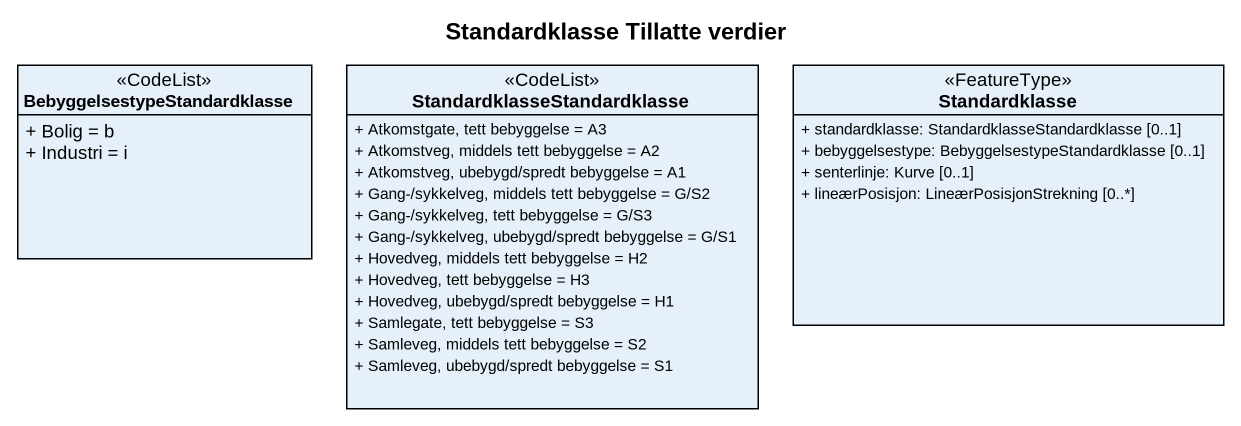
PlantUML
@startuml
title Standardklasse Tillatte verdier
hide circle
hide empty members
skinparam classAttributeIconSize 0
class "BebyggelsestypeStandardklasse" as BebyggelsestypeStandardklass <<CodeList>> {
  + Bolig = b
  + Industri = i
}
class StandardklasseStandardklasse <<CodeList>> {
  + Atkomstgate, tett bebyggelse = A3
  + Atkomstveg, middels tett bebyggelse = A2
  + Atkomstveg, ubebygd/spredt bebyggelse = A1
  + Gang-/sykkelveg, middels tett bebyggelse = G/S2
  + Gang-/sykkelveg, tett bebyggelse = G/S3
  + Gang-/sykkelveg, ubebygd/spredt bebyggelse = G/S1
  + Hovedveg, middels tett bebyggelse = H2
  + Hovedveg, tett bebyggelse = H3
  + Hovedveg, ubebygd/spredt bebyggelse = H1
  + Samlegate, tett bebyggelse = S3
  + Samleveg, middels tett bebyggelse = S2
  + Samleveg, ubebygd/spredt bebyggelse = S1
}
class Standardklasse <<FeatureType>> {
  + standardklasse: StandardklasseStandardklasse [0..1]
  + bebyggelsestype: BebyggelsestypeStandardklasse [0..1]
  + senterlinje: Kurve [0..1]
  + lineærPosisjon: LineærPosisjonStrekning [0..*]
}
@enduml
